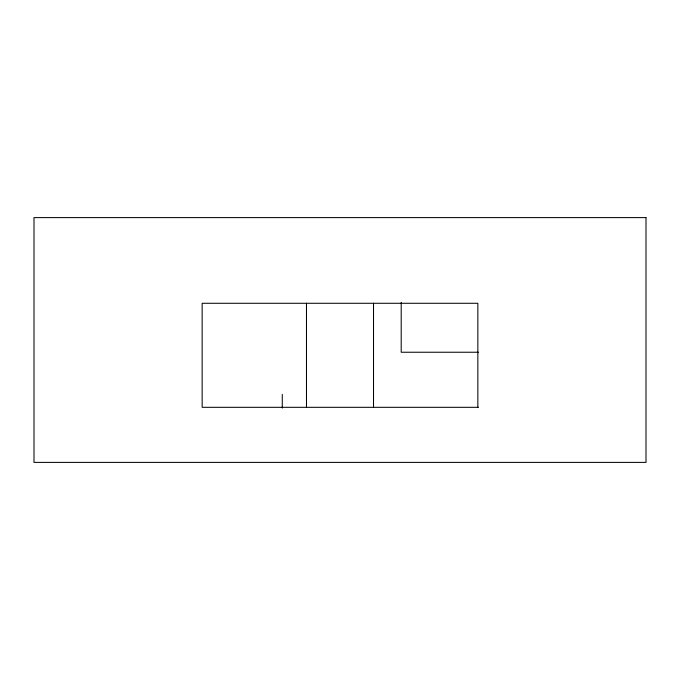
<?xml version="1.0" encoding="UTF-8"?>
<svg xmlns="http://www.w3.org/2000/svg" width="680" height="680" viewBox="0 0 680 680"><rect width="100%" height="100%" fill="white"/><g stroke="black" fill="none" stroke-linecap="round" stroke-linejoin="round"><path stroke-width="1.02" d="M478.414 352.24L401.2 352.24L401.2 302.455M478.414 407.32L202.156 407.32L202.156 303.28L477.844 303.28L477.844 407.32M373.515 303.28L373.515 407.32M306.484 303.28L306.484 407.32M282.276 394.417L282.276 408.094M646 217.6L34 217.6L34 462.4L646 462.4L646 217.6"/></g></svg>
